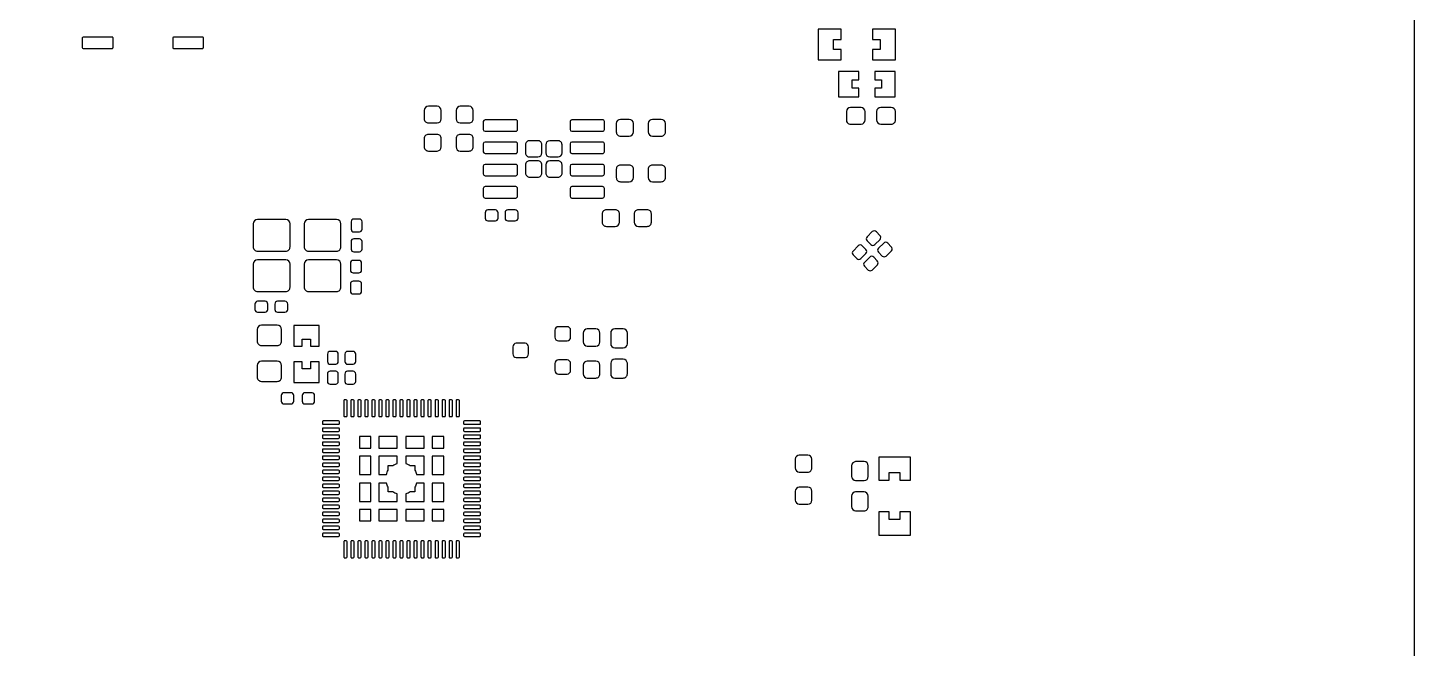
# Model space of a CAD drawing. Extents: x -72 to 103, y -93 to 77.
# Drawn here: x 1.3 to 80.3, y -7.7 to 27.7 of the extents above; entities that cross this region are included whole.
import ezdxf

# ---------------------------------------------------------------- set-up
doc = ezdxf.new("R2010")
doc.units = 0
doc.header["$MEASUREMENT"] = 0
doc.layers.get('0').update_dxf_attribs({"linetype": 'CONTINUOUS'})

msp = doc.modelspace()

# ---------------------------------------------------------------- linework, layer by layer
for points in [[(-59.655, 72.287, -0.414214), (-54.655, 77.287), (-54.655, 77.287), (75.345, 77.287), (75.345, 77.287, -0.414214), (80.345, 72.287), (80.345, 72.287), (80.345, -47.713), (80.345, -47.713, -0.414214), (75.345, -52.713), (75.345, -52.713), (-54.655, -52.713), (-54.655, -52.713, -0.414214), (-59.655, -47.713), (-59.655, -47.713), (-59.655, 72.287)], [(6.19, 27.09, 0.424969), (6.14, 27.14), (6.14, 27.14), (4.49, 27.14), (4.49, 27.14, 0.383886), (4.44, 27.09), (4.44, 27.09), (4.44, 26.54), (4.44, 26.54, 0.402219), (4.49, 26.49), (4.49, 26.49), (6.14, 26.49), (6.14, 26.49, 0.448619), (6.19, 26.54), (6.19, 26.54), (6.19, 27.09)], [(11.34, 27.09, 0.42492), (11.29, 27.14), (11.29, 27.14), (9.64, 27.14), (9.64, 27.14, 0.383929), (9.59, 27.09), (9.59, 27.09), (9.59, 26.54), (9.59, 26.54, 0.402268), (9.64, 26.49), (9.64, 26.49), (11.29, 26.49), (11.29, 26.49, 0.448563), (11.34, 26.54), (11.34, 26.54), (11.34, 27.09)], [(24.89, 22.96, 0.404233), (24.66, 23.19), (24.66, 23.19), (24.16, 23.19), (24.16, 23.19, 0.411779), (23.92, 22.96), (23.92, 22.96), (23.92, 22.48), (23.92, 22.48, 0.416643), (24.16, 22.24), (24.16, 22.24), (24.66, 22.24), (24.66, 22.24, 0.409405), (24.89, 22.48), (24.89, 22.48), (24.89, 22.96)], [(26.72, 22.96, 0.410573), (26.48, 23.19), (26.48, 23.19), (25.98, 23.19), (25.98, 23.19, 0.405759), (25.74, 22.96), (25.74, 22.96), (25.74, 22.48), (25.74, 22.48, 0.410575), (25.98, 22.24), (25.98, 22.24), (26.48, 22.24), (26.48, 22.24, 0.415427), (26.72, 22.48), (26.72, 22.48), (26.72, 22.96)], [(49.05, 22.89, 0.404227), (48.82, 23.12), (48.82, 23.12), (48.22, 23.12), (48.22, 23.12, 0.411785), (47.98, 22.89), (47.98, 22.89), (47.98, 22.41), (47.98, 22.41, 0.416648), (48.22, 22.17), (48.22, 22.17), (48.82, 22.17), (48.82, 22.17, 0.409399), (49.05, 22.41), (49.05, 22.41), (49.05, 22.89)], [(50.78, 22.89, 0.410561), (50.54, 23.12), (50.54, 23.12), (49.94, 23.12), (49.94, 23.12, 0.405771), (49.7, 22.89), (49.7, 22.89), (49.7, 22.41), (49.7, 22.41, 0.410587), (49.94, 22.17), (49.94, 22.17), (50.54, 22.17), (50.54, 22.17, 0.415415), (50.78, 22.41), (50.78, 22.41), (50.78, 22.89)], [(29.24, 22.32, 0.435446), (29.14, 22.42), (29.14, 22.42), (27.39, 22.42), (27.39, 22.42, 0.412408), (27.29, 22.32), (27.29, 22.32), (27.29, 21.87), (27.29, 21.87, 0.394686), (27.39, 21.77), (27.39, 21.77), (29.14, 21.77), (29.14, 21.77, 0.415321), (29.24, 21.87), (29.24, 21.87), (29.24, 22.32)], [(34.19, 22.32, 0.435446), (34.09, 22.42), (34.09, 22.42), (32.34, 22.42), (32.34, 22.42, 0.412408), (32.24, 22.32), (32.24, 22.32), (32.24, 21.87), (32.24, 21.87, 0.394686), (32.34, 21.77), (32.34, 21.77), (34.09, 21.77), (34.09, 21.77, 0.415321), (34.19, 21.87), (34.19, 21.87), (34.19, 22.32)], [(35.85, 22.21, 0.40457), (35.61, 22.44), (35.61, 22.44), (35.11, 22.44), (35.11, 22.44, 0.411776), (34.87, 22.21), (34.87, 22.21), (34.87, 21.73), (34.87, 21.73, 0.41664), (35.11, 21.49), (35.11, 21.49), (35.61, 21.49), (35.61, 21.49, 0.409377), (35.85, 21.73), (35.85, 21.73), (35.85, 22.21)], [(37.67, 22.21, 0.41057), (37.43, 22.44), (37.43, 22.44), (36.93, 22.44), (36.93, 22.44, 0.405762), (36.69, 22.21), (36.69, 22.21), (36.69, 21.73), (36.69, 21.73, 0.410578), (36.93, 21.49), (36.93, 21.49), (37.43, 21.49), (37.43, 21.49, 0.415424), (37.67, 21.73), (37.67, 21.73), (37.67, 22.21)], [(24.89, 21.35, 0.416769), (24.66, 21.59), (24.66, 21.59), (24.16, 21.59), (24.16, 21.59, 0.424169), (23.92, 21.35), (23.92, 21.35), (23.92, 20.88), (23.92, 20.88, 0.416646), (24.16, 20.64), (24.16, 20.64), (24.66, 20.64), (24.66, 20.64, 0.409408), (24.89, 20.88), (24.89, 20.88), (24.89, 21.35)], [(26.72, 21.35, 0.4229), (26.48, 21.59), (26.48, 21.59), (25.98, 21.59), (25.98, 21.59, 0.417837), (25.74, 21.35), (25.74, 21.35), (25.74, 20.88), (25.74, 20.88, 0.410578), (25.98, 20.64), (25.98, 20.64), (26.48, 20.64), (26.48, 20.64, 0.41543), (26.72, 20.88), (26.72, 20.88), (26.72, 21.35)], [(29.24, 21.05, 0.435314), (29.14, 21.15), (29.14, 21.15), (27.39, 21.15), (27.39, 21.15, 0.412291), (27.29, 21.05), (27.29, 21.05), (27.29, 20.6), (27.29, 20.6, 0.394797), (27.39, 20.5), (27.39, 20.5), (29.14, 20.5), (29.14, 20.5, 0.415447), (29.24, 20.6), (29.24, 20.6), (29.24, 21.05)], [(30.63, 21, 0.417888), (30.4, 21.23), (30.4, 21.23), (29.94, 21.23), (29.94, 21.23, 0.42304), (29.7, 21), (29.7, 21), (29.7, 20.53), (29.7, 20.53, 0.415299), (29.94, 20.3), (29.94, 20.3), (30.4, 20.3), (30.4, 20.3, 0.410205), (30.63, 20.53), (30.63, 20.53), (30.63, 21)], [(31.78, 21, 0.417888), (31.55, 21.23), (31.55, 21.23), (31.08, 21.23), (31.08, 21.23, 0.410211), (30.85, 21), (30.85, 21), (30.85, 20.53), (30.85, 20.53, 0.402862), (31.08, 20.3), (31.08, 20.3), (31.55, 20.3), (31.55, 20.3, 0.410205), (31.78, 20.53), (31.78, 20.53), (31.78, 21)], [(34.19, 21.05, 0.435314), (34.09, 21.15), (34.09, 21.15), (32.34, 21.15), (32.34, 21.15, 0.412291), (32.24, 21.05), (32.24, 21.05), (32.24, 20.6), (32.24, 20.6, 0.394797), (32.34, 20.5), (32.34, 20.5), (34.09, 20.5), (34.09, 20.5, 0.415447), (34.19, 20.6), (34.19, 20.6), (34.19, 21.05)], [(29.24, 19.78, 0.435325), (29.14, 19.88), (29.14, 19.88), (27.39, 19.88), (27.39, 19.88, 0.412302), (27.29, 19.78), (27.29, 19.78), (27.29, 19.33), (27.29, 19.33, 0.394787), (27.39, 19.23), (27.39, 19.23), (29.14, 19.23), (29.14, 19.23, 0.415436), (29.24, 19.33), (29.24, 19.33), (29.24, 19.78)], [(30.63, 19.85, 0.417888), (30.4, 20.08), (30.4, 20.08), (29.94, 20.08), (29.94, 20.08, 0.42304), (29.7, 19.85), (29.7, 19.85), (29.7, 19.39), (29.7, 19.39, 0.427849), (29.94, 19.15), (29.94, 19.15), (30.4, 19.15), (30.4, 19.15, 0.423037), (30.63, 19.39), (30.63, 19.39), (30.63, 19.85)], [(31.78, 19.85, 0.417888), (31.55, 20.08), (31.55, 20.08), (31.08, 20.08), (31.08, 20.08, 0.410211), (30.85, 19.85), (30.85, 19.85), (30.85, 19.39), (30.85, 19.39, 0.415302), (31.08, 19.15), (31.08, 19.15), (31.55, 19.15), (31.55, 19.15, 0.423037), (31.78, 19.39), (31.78, 19.39), (31.78, 19.85)], [(34.19, 19.78, 0.435325), (34.09, 19.88), (34.09, 19.88), (32.34, 19.88), (32.34, 19.88, 0.412302), (32.24, 19.78), (32.24, 19.78), (32.24, 19.33), (32.24, 19.33, 0.394787), (32.34, 19.23), (32.34, 19.23), (34.09, 19.23), (34.09, 19.23, 0.415436), (34.19, 19.33), (34.19, 19.33), (34.19, 19.78)], [(35.85, 19.6, 0.416584), (35.61, 19.84), (35.61, 19.84), (35.11, 19.84), (35.11, 19.84, 0.424162), (34.87, 19.6), (34.87, 19.6), (34.87, 19.13), (34.87, 19.13, 0.416644), (35.11, 18.89), (35.11, 18.89), (35.61, 18.89), (35.61, 18.89, 0.409381), (35.85, 19.13), (35.85, 19.13), (35.85, 19.6)], [(37.67, 19.6, 0.422893), (37.43, 19.84), (37.43, 19.84), (36.93, 19.84), (36.93, 19.84, 0.417837), (36.69, 19.6), (36.69, 19.6), (36.69, 19.13), (36.69, 19.13, 0.410582), (36.93, 18.89), (36.93, 18.89), (37.43, 18.89), (37.43, 18.89, 0.415428), (37.67, 19.13), (37.67, 19.13), (37.67, 19.6)], [(29.24, 18.51, 0.435345), (29.14, 18.61), (29.14, 18.61), (27.39, 18.61), (27.39, 18.61, 0.412319), (27.29, 18.51), (27.29, 18.51), (27.29, 18.06), (27.29, 18.06, 0.394771), (27.39, 17.96), (27.39, 17.96), (29.14, 17.96), (29.14, 17.96, 0.415418), (29.24, 18.06), (29.24, 18.06), (29.24, 18.51)], [(34.19, 18.51, 0.435345), (34.09, 18.61), (34.09, 18.61), (32.34, 18.61), (32.34, 18.61, 0.412319), (32.24, 18.51), (32.24, 18.51), (32.24, 18.06), (32.24, 18.06, 0.394771), (32.34, 17.96), (32.34, 17.96), (34.09, 17.96), (34.09, 17.96, 0.415418), (34.19, 18.06), (34.19, 18.06), (34.19, 18.51)], [(16.28, 16.48, 0.413622), (16.03, 16.73), (16.03, 16.73), (14.43, 16.73), (14.43, 16.73, 0.411302), (14.18, 16.48), (14.18, 16.48), (14.18, 15.18), (14.18, 15.18, 0.415963), (14.43, 14.93), (14.43, 14.93), (16.03, 14.93), (16.03, 14.93, 0.418347), (16.28, 15.18), (16.28, 15.18), (16.28, 16.48)], [(19.18, 16.48, 0.413621), (18.93, 16.73), (18.93, 16.73), (17.33, 16.73), (17.33, 16.73, 0.411299), (17.08, 16.48), (17.08, 16.48), (17.08, 15.18), (17.08, 15.18, 0.41596), (17.33, 14.93), (17.33, 14.93), (18.93, 14.93), (18.93, 14.93, 0.418346), (19.18, 15.18), (19.18, 15.18), (19.18, 16.48)], [(20.38, 16.61, 0.40462), (20.23, 16.76), (20.23, 16.76), (19.92, 16.76), (19.92, 16.76, 0.420177), (19.76, 16.61), (19.76, 16.61), (19.76, 16.18), (19.76, 16.18, 0.416265), (19.92, 16.03), (19.92, 16.03), (20.23, 16.03), (20.23, 16.03, 0.400926), (20.38, 16.18), (20.38, 16.18), (20.38, 16.61)], [(28.13, 17.12, 0.414402), (27.98, 17.28), (27.98, 17.28), (27.55, 17.28), (27.55, 17.28, 0.418287), (27.4, 17.12), (27.4, 17.12), (27.4, 16.81), (27.4, 16.81, 0.406523), (27.55, 16.66), (27.55, 16.66), (27.98, 16.66), (27.98, 16.66, 0.402771), (28.13, 16.81), (28.13, 16.81), (28.13, 17.12)], [(29.27, 17.12, 0.423527), (29.11, 17.28), (29.11, 17.28), (28.69, 17.28), (28.69, 17.28, 0.427381), (28.53, 17.12), (28.53, 17.12), (28.53, 16.81), (28.53, 16.81, 0.416279), (28.69, 16.66), (28.69, 16.66), (29.11, 16.66), (29.11, 16.66, 0.41255), (29.27, 16.81), (29.27, 16.81), (29.27, 17.12)], [(35.05, 17.05, 0.416579), (34.81, 17.29), (34.81, 17.29), (34.31, 17.29), (34.31, 17.29, 0.424176), (34.07, 17.05), (34.07, 17.05), (34.07, 16.58), (34.07, 16.58, 0.416651), (34.31, 16.34), (34.31, 16.34), (34.81, 16.34), (34.81, 16.34, 0.409371), (35.05, 16.58), (35.05, 16.58), (35.05, 17.05)], [(36.87, 17.05, 0.422898), (36.63, 17.29), (36.63, 17.29), (36.13, 17.29), (36.13, 17.29, 0.417838), (35.89, 17.05), (35.89, 17.05), (35.89, 16.58), (35.89, 16.58, 0.410578), (36.13, 16.34), (36.13, 16.34), (36.63, 16.34), (36.63, 16.34, 0.415427), (36.87, 16.58), (36.87, 16.58), (36.87, 17.05)], [(49.69, 16.03, 0.436963), (49.46, 16.04), (49.46, 16.04), (49.16, 15.74), (49.16, 15.74, 0.412079), (49.16, 15.52), (49.16, 15.52), (49.38, 15.3), (49.38, 15.3, 0.417506), (49.6, 15.3), (49.6, 15.3), (49.9, 15.6), (49.9, 15.6, 0.442411), (49.89, 15.83), (49.89, 15.83), (49.69, 16.03)], [(20.38, 15.47, 0.414328), (20.23, 15.63), (20.23, 15.63), (19.92, 15.63), (19.92, 15.63, 0.429308), (19.76, 15.47), (19.76, 15.47), (19.76, 15.05), (19.76, 15.05, 0.425433), (19.92, 14.89), (19.92, 14.89), (20.23, 14.89), (20.23, 14.89, 0.410661), (20.38, 15.05), (20.38, 15.05), (20.38, 15.47)], [(48.89, 15.23, 0.428508), (48.66, 15.24), (48.66, 15.24), (48.36, 14.93), (48.36, 14.93, 0.403857), (48.36, 14.72), (48.36, 14.72), (48.58, 14.5), (48.58, 14.5, 0.425713), (48.8, 14.5), (48.8, 14.5), (49.1, 14.8), (49.1, 14.8, 0.423919), (49.09, 15.02), (49.09, 15.02), (48.89, 15.23)], [(50.34, 15.38, 0.436963), (50.11, 15.39), (50.11, 15.39), (49.81, 15.09), (49.81, 15.09, 0.412092), (49.81, 14.87), (49.81, 14.87), (50.03, 14.65), (50.03, 14.65, 0.417502), (50.25, 14.65), (50.25, 14.65), (50.55, 14.95), (50.55, 14.95, 0.442411), (50.54, 15.18), (50.54, 15.18), (50.34, 15.38)], [(16.28, 14.18, 0.413621), (16.03, 14.43), (16.03, 14.43), (14.43, 14.43), (14.43, 14.43, 0.411301), (14.18, 14.18), (14.18, 14.18), (14.18, 12.88), (14.18, 12.88, 0.415965), (14.43, 12.63), (14.43, 12.63), (16.03, 12.63), (16.03, 12.63, 0.418349), (16.28, 12.88), (16.28, 12.88), (16.28, 14.18)], [(19.18, 14.18, 0.413619), (18.93, 14.43), (18.93, 14.43), (17.33, 14.43), (17.33, 14.43, 0.411298), (17.08, 14.18), (17.08, 14.18), (17.08, 12.88), (17.08, 12.88, 0.415962), (17.33, 12.63), (17.33, 12.63), (18.93, 12.63), (18.93, 12.63, 0.418347), (19.18, 12.88), (19.18, 12.88), (19.18, 14.18)], [(20.36, 14.24, 0.423517), (20.2, 14.4), (20.2, 14.4), (19.88, 14.4), (19.88, 14.4, 0.419691), (19.72, 14.24), (19.72, 14.24), (19.72, 13.85), (19.72, 13.85, 0.41602), (19.88, 13.69), (19.88, 13.69), (20.2, 13.69), (20.2, 13.69, 0.419766), (20.36, 13.85), (20.36, 13.85), (20.36, 14.24)], [(49.54, 14.58, 0.43122), (49.31, 14.59), (49.31, 14.59), (49.01, 14.29), (49.01, 14.29, 0.41736), (49.01, 14.07), (49.01, 14.07), (49.23, 13.85), (49.23, 13.85, 0.422933), (49.45, 13.85), (49.45, 13.85), (49.75, 14.15), (49.75, 14.15, 0.424011), (49.74, 14.37), (49.74, 14.37), (49.74, 14.38), (49.74, 14.38), (49.54, 14.58)], [(20.36, 13.05, 0.4142), (20.2, 13.21), (20.2, 13.21), (19.88, 13.21), (19.88, 13.21, 0.410572), (19.72, 13.05), (19.72, 13.05), (19.72, 12.65), (19.72, 12.65, 0.406989), (19.88, 12.49), (19.88, 12.49), (20.2, 12.49), (20.2, 12.49, 0.41054), (20.36, 12.65), (20.36, 12.65), (20.36, 13.05)], [(15.01, 11.91, 0.414402), (14.86, 12.07), (14.86, 12.07), (14.43, 12.07), (14.43, 12.07, 0.41828), (14.28, 11.91), (14.28, 11.91), (14.28, 11.6), (14.28, 11.6, 0.406521), (14.43, 11.45), (14.43, 11.45), (14.86, 11.45), (14.86, 11.45, 0.402776), (15.01, 11.6), (15.01, 11.6), (15.01, 11.91)], [(16.15, 11.91, 0.423539), (15.99, 12.07), (15.99, 12.07), (15.57, 12.07), (15.57, 12.07, 0.427363), (15.41, 11.91), (15.41, 11.91), (15.41, 11.6), (15.41, 11.6, 0.416265), (15.57, 11.45), (15.57, 11.45), (15.99, 11.45), (15.99, 11.45, 0.412566), (16.15, 11.6), (16.15, 11.6), (16.15, 11.91)], [(15.8, 10.45, 0.412445), (15.55, 10.7), (15.55, 10.7), (14.65, 10.7), (14.65, 10.7, 0.410145), (14.4, 10.45), (14.4, 10.45), (14.4, 9.8), (14.4, 9.8, 0.417139), (14.65, 9.55), (14.65, 9.55), (15.55, 9.55), (15.55, 9.55, 0.419535), (15.8, 9.8), (15.8, 9.8), (15.8, 10.45)], [(32.27, 10.42, 0.413472), (32.07, 10.62), (32.07, 10.62), (31.57, 10.62), (31.57, 10.62, 0.410578), (31.37, 10.42), (31.37, 10.42), (31.37, 10.02), (31.37, 10.02, 0.416396), (31.57, 9.82), (31.57, 9.82), (32.07, 9.82), (32.07, 9.82, 0.419391), (32.27, 10.02), (32.27, 10.02), (32.27, 10.42)], [(33.94, 10.25, 0.414204), (33.7, 10.49), (33.7, 10.49), (33.22, 10.49), (33.22, 10.49, 0.40936), (32.99, 10.25), (32.99, 10.25), (32.99, 9.75), (32.99, 9.75, 0.406961), (33.22, 9.51), (33.22, 9.51), (33.7, 9.51), (33.7, 9.51, 0.411786), (33.94, 9.75), (33.94, 9.75), (33.94, 10.25)], [(35.5, 10.25, 0.414207), (35.26, 10.49), (35.26, 10.49), (34.78, 10.49), (34.78, 10.49, 0.409363), (34.55, 10.25), (34.55, 10.25), (34.55, 9.65), (34.55, 9.65, 0.406965), (34.78, 9.41), (34.78, 9.41), (35.26, 9.41), (35.26, 9.41, 0.411791), (35.5, 9.65), (35.5, 9.65), (35.5, 10.25)], [(29.87, 9.47, 0.413463), (29.67, 9.67), (29.67, 9.67), (29.17, 9.67), (29.17, 9.67, 0.410583), (28.97, 9.47), (28.97, 9.47), (28.97, 9.07), (28.97, 9.07, 0.416405), (29.17, 8.87), (29.17, 8.87), (29.67, 8.87), (29.67, 8.87, 0.419386), (29.87, 9.07), (29.87, 9.07), (29.87, 9.47)], [(19.03, 9.06, 0.404613), (18.88, 9.21), (18.88, 9.21), (18.57, 9.21), (18.57, 9.21, 0.420174), (18.41, 9.06), (18.41, 9.06), (18.41, 8.63), (18.41, 8.63, 0.416268), (18.57, 8.48), (18.57, 8.48), (18.88, 8.48), (18.88, 8.48, 0.400924), (19.03, 8.63), (19.03, 8.63), (19.03, 9.06)], [(20.02, 9.06, 0.404613), (19.87, 9.21), (19.87, 9.21), (19.56, 9.21), (19.56, 9.21, 0.420174), (19.4, 9.06), (19.4, 9.06), (19.4, 8.63), (19.4, 8.63, 0.416268), (19.56, 8.48), (19.56, 8.48), (19.87, 8.48), (19.87, 8.48, 0.400924), (20.02, 8.63), (20.02, 8.63), (20.02, 9.06)], [(32.27, 8.52, 0.41347), (32.07, 8.72), (32.07, 8.72), (31.57, 8.72), (31.57, 8.72, 0.410576), (31.37, 8.52), (31.37, 8.52), (31.37, 8.12), (31.37, 8.12, 0.416399), (31.57, 7.92), (31.57, 7.92), (32.07, 7.92), (32.07, 7.92, 0.419394), (32.27, 8.12), (32.27, 8.12), (32.27, 8.52)], [(35.5, 8.53, 0.408179), (35.26, 8.76), (35.26, 8.76), (34.78, 8.76), (34.78, 8.76, 0.403018), (34.55, 8.53), (34.55, 8.53), (34.55, 7.93), (34.55, 7.93, 0.413001), (34.78, 7.69), (34.78, 7.69), (35.26, 7.69), (35.26, 7.69, 0.417874), (35.5, 7.93), (35.5, 7.93), (35.5, 8.53)], [(15.8, 8.4, 0.412444), (15.55, 8.65), (15.55, 8.65), (14.65, 8.65), (14.65, 8.65, 0.410144), (14.4, 8.4), (14.4, 8.4), (14.4, 7.75), (14.4, 7.75, 0.417141), (14.65, 7.5), (14.65, 7.5), (15.55, 7.5), (15.55, 7.5, 0.419537), (15.8, 7.75), (15.8, 7.75), (15.8, 8.4)], [(19.03, 7.92, 0.414324), (18.88, 8.08), (18.88, 8.08), (18.57, 8.08), (18.57, 8.08, 0.429309), (18.41, 7.92), (18.41, 7.92), (18.41, 7.5), (18.41, 7.5, 0.425438), (18.57, 7.34), (18.57, 7.34), (18.88, 7.34), (18.88, 7.34, 0.410661), (19.03, 7.5), (19.03, 7.5), (19.03, 7.92)], [(20.02, 7.92, 0.414324), (19.87, 8.08), (19.87, 8.08), (19.56, 8.08), (19.56, 8.08, 0.429309), (19.4, 7.92), (19.4, 7.92), (19.4, 7.5), (19.4, 7.5, 0.425438), (19.56, 7.34), (19.56, 7.34), (19.87, 7.34), (19.87, 7.34, 0.410661), (20.02, 7.5), (20.02, 7.5), (20.02, 7.92)], [(33.94, 8.43, 0.40818), (33.7, 8.66), (33.7, 8.66), (33.22, 8.66), (33.22, 8.66, 0.403019), (32.99, 8.43), (32.99, 8.43), (32.99, 7.93), (32.99, 7.93, 0.412995), (33.22, 7.69), (33.22, 7.69), (33.7, 7.69), (33.7, 7.69, 0.417868), (33.94, 7.93), (33.94, 7.93), (33.94, 8.43)], [(16.49, 6.69, 0.412379), (16.33, 6.85), (16.33, 6.85), (15.94, 6.85), (15.94, 6.85, 0.419661), (15.78, 6.69), (15.78, 6.69), (15.78, 6.37), (15.78, 6.37, 0.427361), (15.94, 6.21), (15.94, 6.21), (16.33, 6.21), (16.33, 6.21, 0.419757), (16.49, 6.37), (16.49, 6.37), (16.49, 6.69)], [(17.68, 6.69, 0.403402), (17.53, 6.85), (17.53, 6.85), (17.13, 6.85), (17.13, 6.85, 0.410578), (16.97, 6.69), (16.97, 6.69), (16.97, 6.37), (16.97, 6.37, 0.417878), (17.13, 6.21), (17.13, 6.21), (17.53, 6.21), (17.53, 6.21, 0.410618), (17.68, 6.37), (17.68, 6.37), (17.68, 6.69)], [(19.53, 6.4, 0.391441), (19.48, 6.45), (19.48, 6.45), (19.39, 6.45), (19.39, 6.45, 0.438313), (19.34, 6.4), (19.34, 6.4), (19.34, 5.54), (19.34, 5.54, 0.466003), (19.39, 5.49), (19.39, 5.49), (19.48, 5.49), (19.48, 5.49, 0.412343), (19.53, 5.54), (19.53, 5.54), (19.53, 6.4)], [(19.93, 6.4, 0.391441), (19.88, 6.45), (19.88, 6.45), (19.79, 6.45), (19.79, 6.45, 0.438306), (19.74, 6.4), (19.74, 6.4), (19.74, 5.54), (19.74, 5.54, 0.465994), (19.79, 5.49), (19.79, 5.49), (19.88, 5.49), (19.88, 5.49, 0.412343), (19.93, 5.54), (19.93, 5.54), (19.93, 6.4)], [(20.33, 6.4, 0.391447), (20.28, 6.45), (20.28, 6.45), (20.19, 6.45), (20.19, 6.45, 0.438306), (20.14, 6.4), (20.14, 6.4), (20.14, 5.54), (20.14, 5.54, 0.465994), (20.19, 5.49), (20.19, 5.49), (20.28, 5.49), (20.28, 5.49, 0.412351), (20.33, 5.54), (20.33, 5.54), (20.33, 6.4)], [(20.73, 6.4, 0.391434), (20.68, 6.45), (20.68, 6.45), (20.59, 6.45), (20.59, 6.45, 0.438313), (20.54, 6.4), (20.54, 6.4), (20.54, 5.54), (20.54, 5.54, 0.466003), (20.59, 5.49), (20.59, 5.49), (20.68, 5.49), (20.68, 5.49, 0.412336), (20.73, 5.54), (20.73, 5.54), (20.73, 6.4)], [(21.13, 6.4, 0.391447), (21.08, 6.45), (21.08, 6.45), (20.99, 6.45), (20.99, 6.45, 0.438298), (20.94, 6.4), (20.94, 6.4), (20.94, 5.54), (20.94, 5.54, 0.465985), (20.99, 5.49), (20.99, 5.49), (21.08, 5.49), (21.08, 5.49, 0.412351), (21.13, 5.54), (21.13, 5.54), (21.13, 6.4)], [(21.53, 6.4, 0.391447), (21.48, 6.45), (21.48, 6.45), (21.39, 6.45), (21.39, 6.45, 0.438313), (21.34, 6.4), (21.34, 6.4), (21.34, 5.54), (21.34, 5.54, 0.466003), (21.39, 5.49), (21.39, 5.49), (21.48, 5.49), (21.48, 5.49, 0.412351), (21.53, 5.54), (21.53, 5.54), (21.53, 6.4)], [(21.93, 6.4, 0.391447), (21.88, 6.45), (21.88, 6.45), (21.79, 6.45), (21.79, 6.45, 0.438298), (21.74, 6.4), (21.74, 6.4), (21.74, 5.54), (21.74, 5.54, 0.465985), (21.79, 5.49), (21.79, 5.49), (21.88, 5.49), (21.88, 5.49, 0.412351), (21.93, 5.54), (21.93, 5.54), (21.93, 6.4)], [(22.33, 6.4, 0.391434), (22.28, 6.45), (22.28, 6.45), (22.19, 6.45), (22.19, 6.45, 0.438298), (22.14, 6.4), (22.14, 6.4), (22.14, 5.54), (22.14, 5.54, 0.465985), (22.19, 5.49), (22.19, 5.49), (22.28, 5.49), (22.28, 5.49, 0.412336), (22.33, 5.54), (22.33, 5.54), (22.33, 6.4)], [(22.73, 6.4, 0.391434), (22.68, 6.45), (22.68, 6.45), (22.59, 6.45), (22.59, 6.45, 0.438313), (22.54, 6.4), (22.54, 6.4), (22.54, 5.54), (22.54, 5.54, 0.466003), (22.59, 5.49), (22.59, 5.49), (22.68, 5.49), (22.68, 5.49, 0.412336), (22.73, 5.54), (22.73, 5.54), (22.73, 6.4)], [(23.13, 6.4, 0.391447), (23.08, 6.45), (23.08, 6.45), (22.99, 6.45), (22.99, 6.45, 0.438283), (22.94, 6.4), (22.94, 6.4), (22.94, 5.54), (22.94, 5.54, 0.465968), (22.99, 5.49), (22.99, 5.49), (23.08, 5.49), (23.08, 5.49, 0.412351), (23.13, 5.54), (23.13, 5.54), (23.13, 6.4)], [(23.53, 6.4, 0.391461), (23.48, 6.45), (23.48, 6.45), (23.39, 6.45), (23.39, 6.45, 0.438298), (23.34, 6.4), (23.34, 6.4), (23.34, 5.54), (23.34, 5.54, 0.465985), (23.39, 5.49), (23.39, 5.49), (23.48, 5.49), (23.48, 5.49, 0.412366), (23.53, 5.54), (23.53, 5.54), (23.53, 6.4)], [(23.93, 6.4, 0.391447), (23.88, 6.45), (23.88, 6.45), (23.79, 6.45), (23.79, 6.45, 0.438313), (23.74, 6.4), (23.74, 6.4), (23.74, 5.54), (23.74, 5.54, 0.466003), (23.79, 5.49), (23.79, 5.49), (23.88, 5.49), (23.88, 5.49, 0.412351), (23.93, 5.54), (23.93, 5.54), (23.93, 6.4)], [(24.33, 6.4, 0.391434), (24.28, 6.45), (24.28, 6.45), (24.19, 6.45), (24.19, 6.45, 0.438298), (24.14, 6.4), (24.14, 6.4), (24.14, 5.54), (24.14, 5.54, 0.465985), (24.19, 5.49), (24.19, 5.49), (24.28, 5.49), (24.28, 5.49, 0.412336), (24.33, 5.54), (24.33, 5.54), (24.33, 6.4)], [(24.73, 6.4, 0.391447), (24.68, 6.45), (24.68, 6.45), (24.59, 6.45), (24.59, 6.45, 0.438313), (24.54, 6.4), (24.54, 6.4), (24.54, 5.54), (24.54, 5.54, 0.466003), (24.59, 5.49), (24.59, 5.49), (24.68, 5.49), (24.68, 5.49, 0.412351), (24.73, 5.54), (24.73, 5.54), (24.73, 6.4)], [(25.13, 6.4, 0.391447), (25.08, 6.45), (25.08, 6.45), (24.99, 6.45), (24.99, 6.45, 0.438283), (24.94, 6.4), (24.94, 6.4), (24.94, 5.54), (24.94, 5.54, 0.465968), (24.99, 5.49), (24.99, 5.49), (25.08, 5.49), (25.08, 5.49, 0.412351), (25.13, 5.54), (25.13, 5.54), (25.13, 6.4)], [(25.53, 6.4, 0.391447), (25.48, 6.45), (25.48, 6.45), (25.39, 6.45), (25.39, 6.45, 0.438298), (25.34, 6.4), (25.34, 6.4), (25.34, 5.54), (25.34, 5.54, 0.465985), (25.39, 5.49), (25.39, 5.49), (25.48, 5.49), (25.48, 5.49, 0.412351), (25.53, 5.54), (25.53, 5.54), (25.53, 6.4)], [(25.93, 6.4, 0.391447), (25.88, 6.45), (25.88, 6.45), (25.79, 6.45), (25.79, 6.45, 0.438313), (25.74, 6.4), (25.74, 6.4), (25.74, 5.54), (25.74, 5.54, 0.466003), (25.79, 5.49), (25.79, 5.49), (25.88, 5.49), (25.88, 5.49, 0.412351), (25.93, 5.54), (25.93, 5.54), (25.93, 6.4)], [(19.09, 5.19, 0.391875), (19.04, 5.24), (19.04, 5.24), (18.17, 5.24), (18.17, 5.24, 0.38136), (18.12, 5.19), (18.12, 5.19), (18.12, 5.1), (18.12, 5.1, 0.40176), (18.17, 5.05), (18.17, 5.05), (19.04, 5.05), (19.04, 5.05, 0.413745), (19.09, 5.1), (19.09, 5.1), (19.09, 5.19)], [(19.09, 4.79, 0.391878), (19.04, 4.84), (19.04, 4.84), (18.17, 4.84), (18.17, 4.84, 0.381363), (18.12, 4.79), (18.12, 4.79), (18.12, 4.7), (18.12, 4.7, 0.401759), (18.17, 4.65), (18.17, 4.65), (19.04, 4.65), (19.04, 4.65, 0.413744), (19.09, 4.7), (19.09, 4.7), (19.09, 4.79)], [(27.14, 5.19, 0.386594), (27.09, 5.24), (27.09, 5.24), (26.22, 5.24), (26.22, 5.24, 0.386568), (26.17, 5.19), (26.17, 5.19), (26.17, 5.1), (26.17, 5.1, 0.407691), (26.22, 5.05), (26.22, 5.05), (27.09, 5.05), (27.09, 5.05, 0.40772), (27.14, 5.1), (27.14, 5.1), (27.14, 5.19)], [(27.14, 4.79, 0.386597), (27.09, 4.84), (27.09, 4.84), (26.22, 4.84), (26.22, 4.84, 0.386571), (26.17, 4.79), (26.17, 4.79), (26.17, 4.7), (26.17, 4.7, 0.407689), (26.22, 4.65), (26.22, 4.65), (27.09, 4.65), (27.09, 4.65, 0.407719), (27.14, 4.7), (27.14, 4.7), (27.14, 4.79)], [(19.09, 4.39, 0.391862), (19.04, 4.44), (19.04, 4.44), (18.17, 4.44), (18.17, 4.44, 0.381348), (18.12, 4.39), (18.12, 4.39), (18.12, 4.3), (18.12, 4.3, 0.401771), (18.17, 4.25), (18.17, 4.25), (19.04, 4.25), (19.04, 4.25, 0.413757), (19.09, 4.3), (19.09, 4.3), (19.09, 4.39)], [(19.09, 3.99, 0.391865), (19.04, 4.04), (19.04, 4.04), (18.17, 4.04), (18.17, 4.04, 0.381351), (18.12, 3.99), (18.12, 3.99), (18.12, 3.9), (18.12, 3.9, 0.401771), (18.17, 3.85), (18.17, 3.85), (19.04, 3.85), (19.04, 3.85, 0.413757), (19.09, 3.9), (19.09, 3.9), (19.09, 3.99)], [(27.14, 4.39, 0.386581), (27.09, 4.44), (27.09, 4.44), (26.22, 4.44), (26.22, 4.44, 0.386556), (26.17, 4.39), (26.17, 4.39), (26.17, 4.3), (26.17, 4.3, 0.407703), (26.22, 4.25), (26.22, 4.25), (27.09, 4.25), (27.09, 4.25, 0.407732), (27.14, 4.3), (27.14, 4.3), (27.14, 4.39)], [(27.14, 3.99, 0.386584), (27.09, 4.04), (27.09, 4.04), (26.22, 4.04), (26.22, 4.04, 0.386559), (26.17, 3.99), (26.17, 3.99), (26.17, 3.9), (26.17, 3.9, 0.407703), (26.22, 3.85), (26.22, 3.85), (27.09, 3.85), (27.09, 3.85, 0.407732), (27.14, 3.9), (27.14, 3.9), (27.14, 3.99)], [(19.09, 3.59, 0.391868), (19.04, 3.64), (19.04, 3.64), (18.17, 3.64), (18.17, 3.64, 0.381354), (18.12, 3.59), (18.12, 3.59), (18.12, 3.5), (18.12, 3.5, 0.401767), (18.17, 3.45), (18.17, 3.45), (19.04, 3.45), (19.04, 3.45, 0.413752), (19.09, 3.5), (19.09, 3.5), (19.09, 3.59)], [(19.09, 3.19, 0.391873), (19.04, 3.24), (19.04, 3.24), (18.17, 3.24), (18.17, 3.24, 0.381358), (18.12, 3.19), (18.12, 3.19), (18.12, 3.1), (18.12, 3.1, 0.401762), (18.17, 3.05), (18.17, 3.05), (19.04, 3.05), (19.04, 3.05, 0.413747), (19.09, 3.1), (19.09, 3.1), (19.09, 3.19)], [(22.38, 3.24), (21.33, 3.24), (21.33, 3.24), (21.33, 2.19), (21.33, 2.19), (21.77, 2.19), (21.77, 2.19, -0.072635), (21.87, 2.43), (21.87, 2.43), (21.87, 2.7), (21.87, 2.7), (22.14, 2.7), (22.14, 2.7, -0.073532), (22.38, 2.81), (22.38, 2.81), (22.38, 3.24)], [(23.93, 3.24), (22.88, 3.24), (22.88, 3.24), (22.88, 2.81), (22.88, 2.81, -0.0736), (23.12, 2.7), (23.12, 2.7), (23.39, 2.7), (23.39, 2.7), (23.39, 2.43), (23.39, 2.43, -0.07007), (23.49, 2.2), (23.49, 2.2), (23.49, 2.19), (23.49, 2.19), (23.93, 2.19), (23.93, 2.19), (23.93, 3.24)], [(27.14, 3.59, 0.386587), (27.09, 3.64), (27.09, 3.64), (26.22, 3.64), (26.22, 3.64, 0.386562), (26.17, 3.59), (26.17, 3.59), (26.17, 3.5), (26.17, 3.5, 0.407698), (26.22, 3.45), (26.22, 3.45), (27.09, 3.45), (27.09, 3.45, 0.407727), (27.14, 3.5), (27.14, 3.5), (27.14, 3.59)], [(27.14, 3.19, 0.386592), (27.09, 3.24), (27.09, 3.24), (26.22, 3.24), (26.22, 3.24, 0.386567), (26.17, 3.19), (26.17, 3.19), (26.17, 3.1), (26.17, 3.1, 0.407693), (26.22, 3.05), (26.22, 3.05), (27.09, 3.05), (27.09, 3.05, 0.407722), (27.14, 3.1), (27.14, 3.1), (27.14, 3.19)], [(46.02, 3.06, 0.408177), (45.78, 3.29), (45.78, 3.29), (45.3, 3.29), (45.3, 3.29, 0.403022), (45.07, 3.06), (45.07, 3.06), (45.07, 2.56), (45.07, 2.56, 0.413003), (45.3, 2.32), (45.3, 2.32), (45.78, 2.32), (45.78, 2.32, 0.41787), (46.02, 2.56), (46.02, 2.56), (46.02, 3.06)], [(19.09, 2.79, 0.391876), (19.04, 2.84), (19.04, 2.84), (18.17, 2.84), (18.17, 2.84, 0.381361), (18.12, 2.79), (18.12, 2.79), (18.12, 2.7), (18.12, 2.7, 0.401759), (18.17, 2.65), (18.17, 2.65), (19.04, 2.65), (19.04, 2.65, 0.413744), (19.09, 2.7), (19.09, 2.7), (19.09, 2.79)], [(19.09, 2.39, 0.391879), (19.04, 2.44), (19.04, 2.44), (18.17, 2.44), (18.17, 2.44, 0.381364), (18.12, 2.39), (18.12, 2.39), (18.12, 2.3), (18.12, 2.3, 0.401756), (18.17, 2.25), (18.17, 2.25), (19.04, 2.25), (19.04, 2.25, 0.413741), (19.09, 2.3), (19.09, 2.3), (19.09, 2.39)], [(27.14, 2.79, 0.386595), (27.09, 2.84), (27.09, 2.84), (26.22, 2.84), (26.22, 2.84, 0.38657), (26.17, 2.79), (26.17, 2.79), (26.17, 2.7), (26.17, 2.7, 0.407689), (26.22, 2.65), (26.22, 2.65), (27.09, 2.65), (27.09, 2.65, 0.407719), (27.14, 2.7), (27.14, 2.7), (27.14, 2.79)], [(27.14, 2.39, 0.386598), (27.09, 2.44), (27.09, 2.44), (26.22, 2.44), (26.22, 2.44, 0.386572), (26.17, 2.39), (26.17, 2.39), (26.17, 2.3), (26.17, 2.3, 0.407687), (26.22, 2.25), (26.22, 2.25), (27.09, 2.25), (27.09, 2.25, 0.407716), (27.14, 2.3), (27.14, 2.3), (27.14, 2.39)], [(49.23, 2.68, 0.4142), (48.99, 2.92), (48.99, 2.92), (48.51, 2.92), (48.51, 2.92, 0.409368), (48.28, 2.68), (48.28, 2.68), (48.28, 2.08), (48.28, 2.08, 0.406965), (48.51, 1.84), (48.51, 1.84), (48.99, 1.84), (48.99, 1.84, 0.411779), (49.23, 2.08), (49.23, 2.08), (49.23, 2.68)], [(19.09, 1.99, 0.391863), (19.04, 2.04), (19.04, 2.04), (18.17, 2.04), (18.17, 2.04, 0.381349), (18.12, 1.99), (18.12, 1.99), (18.12, 1.9), (18.12, 1.9, 0.401771), (18.17, 1.85), (18.17, 1.85), (19.04, 1.85), (19.04, 1.85, 0.413757), (19.09, 1.9), (19.09, 1.9), (19.09, 1.99)], [(19.09, 1.59, 0.391867), (19.04, 1.64), (19.04, 1.64), (18.17, 1.64), (18.17, 1.64, 0.381353), (18.12, 1.59), (18.12, 1.59), (18.12, 1.5), (18.12, 1.5, 0.401767), (18.17, 1.45), (18.17, 1.45), (19.04, 1.45), (19.04, 1.45, 0.413753), (19.09, 1.5), (19.09, 1.5), (19.09, 1.59)], [(21.87, 1.46, -0.070057), (21.77, 1.69), (21.77, 1.69), (21.33, 1.69), (21.33, 1.69), (21.33, 0.65), (21.33, 0.65), (22.38, 0.65), (22.38, 0.65), (22.38, 1.08), (22.38, 1.08, -0.07383), (22.14, 1.19), (22.14, 1.19), (21.87, 1.19), (21.87, 1.19), (21.87, 1.46)], [(23.93, 1.69), (23.49, 1.69), (23.49, 1.69, -0.0702), (23.39, 1.46), (23.39, 1.46), (23.39, 1.19), (23.39, 1.19), (23.12, 1.19), (23.12, 1.19, -0.073898), (22.88, 1.08), (22.88, 1.08), (22.88, 0.65), (22.88, 0.65), (23.93, 0.65), (23.93, 0.65), (23.93, 1.69)], [(27.14, 1.99, 0.386583), (27.09, 2.04), (27.09, 2.04), (26.22, 2.04), (26.22, 2.04, 0.386557), (26.17, 1.99), (26.17, 1.99), (26.17, 1.9), (26.17, 1.9, 0.407703), (26.22, 1.85), (26.22, 1.85), (27.09, 1.85), (27.09, 1.85, 0.407732), (27.14, 1.9), (27.14, 1.9), (27.14, 1.99)], [(27.14, 1.59, 0.386587), (27.09, 1.64), (27.09, 1.64), (26.22, 1.64), (26.22, 1.64, 0.386561), (26.17, 1.59), (26.17, 1.59), (26.17, 1.5), (26.17, 1.5, 0.407699), (26.22, 1.45), (26.22, 1.45), (27.09, 1.45), (27.09, 1.45, 0.407728), (27.14, 1.5), (27.14, 1.5), (27.14, 1.59)], [(19.09, 1.19, 0.391871), (19.04, 1.24), (19.04, 1.24), (18.17, 1.24), (18.17, 1.24, 0.381356), (18.12, 1.19), (18.12, 1.19), (18.12, 1.1), (18.12, 1.1, 0.401764), (18.17, 1.05), (18.17, 1.05), (19.04, 1.05), (19.04, 1.05, 0.41375), (19.09, 1.1), (19.09, 1.1), (19.09, 1.19)], [(19.09, 0.79, 0.391874), (19.04, 0.84), (19.04, 0.84), (18.17, 0.84), (18.17, 0.84, 0.381359), (18.12, 0.79), (18.12, 0.79), (18.12, 0.7), (18.12, 0.7, 0.401761), (18.17, 0.65), (18.17, 0.65), (19.04, 0.65), (19.04, 0.65, 0.413746), (19.09, 0.7), (19.09, 0.7), (19.09, 0.79)], [(27.14, 1.19, 0.38659), (27.09, 1.24), (27.09, 1.24), (26.22, 1.24), (26.22, 1.24, 0.386564), (26.17, 1.19), (26.17, 1.19), (26.17, 1.1), (26.17, 1.1, 0.407695), (26.22, 1.05), (26.22, 1.05), (27.09, 1.05), (27.09, 1.05, 0.407724), (27.14, 1.1), (27.14, 1.1), (27.14, 1.19)], [(27.14, 0.79, 0.386593), (27.09, 0.84), (27.09, 0.84), (26.22, 0.84), (26.22, 0.84, 0.386568), (26.17, 0.79), (26.17, 0.79), (26.17, 0.7), (26.17, 0.7, 0.407691), (26.22, 0.65), (26.22, 0.65), (27.09, 0.65), (27.09, 0.65, 0.407721), (27.14, 0.7), (27.14, 0.7), (27.14, 0.79)], [(46.02, 1.23, 0.414205), (45.78, 1.47), (45.78, 1.47), (45.3, 1.47), (45.3, 1.47, 0.409367), (45.07, 1.23), (45.07, 1.23), (45.07, 0.73), (45.07, 0.73, 0.406967), (45.3, 0.49), (45.3, 0.49), (45.78, 0.49), (45.78, 0.49, 0.411786), (46.02, 0.73), (46.02, 0.73), (46.02, 1.23)], [(49.23, 0.96, 0.408172), (48.99, 1.19), (48.99, 1.19), (48.51, 1.19), (48.51, 1.19, 0.403023), (48.28, 0.96), (48.28, 0.96), (48.28, 0.36), (48.28, 0.36, 0.413002), (48.51, 0.12), (48.51, 0.12), (48.99, 0.12), (48.99, 0.12, 0.417863), (49.23, 0.36), (49.23, 0.36), (49.23, 0.96)], [(19.09, 0.39, 0.391878), (19.04, 0.44), (19.04, 0.44), (18.17, 0.44), (18.17, 0.44, 0.381363), (18.12, 0.39), (18.12, 0.39), (18.12, 0.3), (18.12, 0.3, 0.401757), (18.17, 0.25), (18.17, 0.25), (19.04, 0.25), (19.04, 0.25, 0.413742), (19.09, 0.3), (19.09, 0.3), (19.09, 0.39)], [(19.09, -0.01, 0.391882), (19.04, 0.04), (19.04, 0.04), (18.17, 0.04), (18.17, 0.04, 0.381366), (18.12, -0.01), (18.12, -0.01), (18.12, -0.1), (18.12, -0.1, 0.401754), (18.17, -0.15), (18.17, -0.15), (19.04, -0.15), (19.04, -0.15, 0.413738), (19.09, -0.1), (19.09, -0.1), (19.09, -0.01)], [(27.14, 0.39, 0.386597), (27.09, 0.44), (27.09, 0.44), (26.22, 0.44), (26.22, 0.44, 0.386571), (26.17, 0.39), (26.17, 0.39), (26.17, 0.3), (26.17, 0.3, 0.407688), (26.22, 0.25), (26.22, 0.25), (27.09, 0.25), (27.09, 0.25, 0.407717), (27.14, 0.3), (27.14, 0.3), (27.14, 0.39)], [(27.14, -0.01, 0.3866), (27.09, 0.04), (27.09, 0.04), (26.22, 0.04), (26.22, 0.04, 0.386575), (26.17, -0.01), (26.17, -0.01), (26.17, -0.1), (26.17, -0.1, 0.407684), (26.22, -0.15), (26.22, -0.15), (27.09, -0.15), (27.09, -0.15, 0.407713), (27.14, -0.1), (27.14, -0.1), (27.14, -0.01)], [(19.09, -0.41, 0.391865), (19.04, -0.36), (19.04, -0.36), (18.17, -0.36), (18.17, -0.36, 0.381351), (18.12, -0.41), (18.12, -0.41), (18.12, -0.5), (18.12, -0.5, 0.40177), (18.17, -0.55), (18.17, -0.55), (19.04, -0.55), (19.04, -0.55, 0.413755), (19.09, -0.5), (19.09, -0.5), (19.09, -0.41)], [(19.09, -0.81, 0.391869), (19.04, -0.76), (19.04, -0.76), (18.17, -0.76), (18.17, -0.76, 0.381355), (18.12, -0.81), (18.12, -0.81), (18.12, -0.9), (18.12, -0.9, 0.401766), (18.17, -0.95), (18.17, -0.95), (19.04, -0.95), (19.04, -0.95, 0.413751), (19.09, -0.9), (19.09, -0.9), (19.09, -0.81)], [(27.14, -0.41, 0.386585), (27.09, -0.36), (27.09, -0.36), (26.22, -0.36), (26.22, -0.36, 0.386559), (26.17, -0.41), (26.17, -0.41), (26.17, -0.5), (26.17, -0.5, 0.407701), (26.22, -0.55), (26.22, -0.55), (27.09, -0.55), (27.09, -0.55, 0.40773), (27.14, -0.5), (27.14, -0.5), (27.14, -0.41)], [(27.14, -0.81, 0.386588), (27.09, -0.76), (27.09, -0.76), (26.22, -0.76), (26.22, -0.76, 0.386563), (26.17, -0.81), (26.17, -0.81), (26.17, -0.9), (26.17, -0.9, 0.407697), (26.22, -0.95), (26.22, -0.95), (27.09, -0.95), (27.09, -0.95, 0.407726), (27.14, -0.9), (27.14, -0.9), (27.14, -0.81)], [(19.09, -1.21, 0.391873), (19.04, -1.16), (19.04, -1.16), (18.17, -1.16), (18.17, -1.16, 0.381358), (18.12, -1.21), (18.12, -1.21), (18.12, -1.3), (18.12, -1.3, 0.401763), (18.17, -1.35), (18.17, -1.35), (19.04, -1.35), (19.04, -1.35, 0.413748), (19.09, -1.3), (19.09, -1.3), (19.09, -1.21)], [(27.14, -1.21, 0.386592), (27.09, -1.16), (27.09, -1.16), (26.22, -1.16), (26.22, -1.16, 0.386566), (26.17, -1.21), (26.17, -1.21), (26.17, -1.3), (26.17, -1.3, 0.407694), (26.22, -1.35), (26.22, -1.35), (27.09, -1.35), (27.09, -1.35, 0.407723), (27.14, -1.3), (27.14, -1.3), (27.14, -1.21)], [(19.53, -1.65, 0.391448), (19.48, -1.6), (19.48, -1.6), (19.39, -1.6), (19.39, -1.6, 0.438322), (19.34, -1.65), (19.34, -1.65), (19.34, -2.51), (19.34, -2.51, 0.465992), (19.39, -2.56), (19.39, -2.56), (19.48, -2.56), (19.48, -2.56, 0.412335), (19.53, -2.51), (19.53, -2.51), (19.53, -1.65)], [(19.93, -1.65, 0.391448), (19.88, -1.6), (19.88, -1.6), (19.79, -1.6), (19.79, -1.6, 0.438315), (19.74, -1.65), (19.74, -1.65), (19.74, -2.51), (19.74, -2.51, 0.465983), (19.79, -2.56), (19.79, -2.56), (19.88, -2.56), (19.88, -2.56, 0.412335), (19.93, -2.51), (19.93, -2.51), (19.93, -1.65)], [(20.33, -1.65, 0.391454), (20.28, -1.6), (20.28, -1.6), (20.19, -1.6), (20.19, -1.6, 0.438315), (20.14, -1.65), (20.14, -1.65), (20.14, -2.51), (20.14, -2.51, 0.465983), (20.19, -2.56), (20.19, -2.56), (20.28, -2.56), (20.28, -2.56, 0.412343), (20.33, -2.51), (20.33, -2.51), (20.33, -1.65)], [(20.73, -1.65, 0.391441), (20.68, -1.6), (20.68, -1.6), (20.59, -1.6), (20.59, -1.6, 0.438322), (20.54, -1.65), (20.54, -1.65), (20.54, -2.51), (20.54, -2.51, 0.465992), (20.59, -2.56), (20.59, -2.56), (20.68, -2.56), (20.68, -2.56, 0.412328), (20.73, -2.51), (20.73, -2.51), (20.73, -1.65)], [(21.13, -1.65, 0.391454), (21.08, -1.6), (21.08, -1.6), (20.99, -1.6), (20.99, -1.6, 0.438307), (20.94, -1.65), (20.94, -1.65), (20.94, -2.51), (20.94, -2.51, 0.465974), (20.99, -2.56), (20.99, -2.56), (21.08, -2.56), (21.08, -2.56, 0.412343), (21.13, -2.51), (21.13, -2.51), (21.13, -1.65)], [(21.53, -1.65, 0.391454), (21.48, -1.6), (21.48, -1.6), (21.39, -1.6), (21.39, -1.6, 0.438322), (21.34, -1.65), (21.34, -1.65), (21.34, -2.51), (21.34, -2.51, 0.465992), (21.39, -2.56), (21.39, -2.56), (21.48, -2.56), (21.48, -2.56, 0.412343), (21.53, -2.51), (21.53, -2.51), (21.53, -1.65)], [(21.93, -1.65, 0.391454), (21.88, -1.6), (21.88, -1.6), (21.79, -1.6), (21.79, -1.6, 0.438307), (21.74, -1.65), (21.74, -1.65), (21.74, -2.51), (21.74, -2.51, 0.465974), (21.79, -2.56), (21.79, -2.56), (21.88, -2.56), (21.88, -2.56, 0.412343), (21.93, -2.51), (21.93, -2.51), (21.93, -1.65)], [(22.33, -1.65, 0.391441), (22.28, -1.6), (22.28, -1.6), (22.19, -1.6), (22.19, -1.6, 0.438307), (22.14, -1.65), (22.14, -1.65), (22.14, -2.51), (22.14, -2.51, 0.465974), (22.19, -2.56), (22.19, -2.56), (22.28, -2.56), (22.28, -2.56, 0.412328), (22.33, -2.51), (22.33, -2.51), (22.33, -1.65)], [(22.73, -1.65, 0.391441), (22.68, -1.6), (22.68, -1.6), (22.59, -1.6), (22.59, -1.6, 0.438322), (22.54, -1.65), (22.54, -1.65), (22.54, -2.51), (22.54, -2.51, 0.465992), (22.59, -2.56), (22.59, -2.56), (22.68, -2.56), (22.68, -2.56, 0.412328), (22.73, -2.51), (22.73, -2.51), (22.73, -1.65)], [(23.13, -1.65, 0.391454), (23.08, -1.6), (23.08, -1.6), (22.99, -1.6), (22.99, -1.6, 0.438292), (22.94, -1.65), (22.94, -1.65), (22.94, -2.51), (22.94, -2.51, 0.465957), (22.99, -2.56), (22.99, -2.56), (23.08, -2.56), (23.08, -2.56, 0.412343), (23.13, -2.51), (23.13, -2.51), (23.13, -1.65)], [(23.53, -1.65, 0.391468), (23.48, -1.6), (23.48, -1.6), (23.39, -1.6), (23.39, -1.6, 0.438307), (23.34, -1.65), (23.34, -1.65), (23.34, -2.51), (23.34, -2.51, 0.465974), (23.39, -2.56), (23.39, -2.56), (23.48, -2.56), (23.48, -2.56, 0.412358), (23.53, -2.51), (23.53, -2.51), (23.53, -1.65)], [(23.93, -1.65, 0.391454), (23.88, -1.6), (23.88, -1.6), (23.79, -1.6), (23.79, -1.6, 0.438322), (23.74, -1.65), (23.74, -1.65), (23.74, -2.51), (23.74, -2.51, 0.465992), (23.79, -2.56), (23.79, -2.56), (23.88, -2.56), (23.88, -2.56, 0.412343), (23.93, -2.51), (23.93, -2.51), (23.93, -1.65)], [(24.33, -1.65, 0.391441), (24.28, -1.6), (24.28, -1.6), (24.19, -1.6), (24.19, -1.6, 0.438307), (24.14, -1.65), (24.14, -1.65), (24.14, -2.51), (24.14, -2.51, 0.465974), (24.19, -2.56), (24.19, -2.56), (24.28, -2.56), (24.28, -2.56, 0.412328), (24.33, -2.51), (24.33, -2.51), (24.33, -1.65)], [(24.73, -1.65, 0.391454), (24.68, -1.6), (24.68, -1.6), (24.59, -1.6), (24.59, -1.6, 0.438322), (24.54, -1.65), (24.54, -1.65), (24.54, -2.51), (24.54, -2.51, 0.465992), (24.59, -2.56), (24.59, -2.56), (24.68, -2.56), (24.68, -2.56, 0.412343), (24.73, -2.51), (24.73, -2.51), (24.73, -1.65)], [(25.13, -1.65, 0.391454), (25.08, -1.6), (25.08, -1.6), (24.99, -1.6), (24.99, -1.6, 0.438292), (24.94, -1.65), (24.94, -1.65), (24.94, -2.51), (24.94, -2.51, 0.465957), (24.99, -2.56), (24.99, -2.56), (25.08, -2.56), (25.08, -2.56, 0.412343), (25.13, -2.51), (25.13, -2.51), (25.13, -1.65)], [(25.53, -1.65, 0.391454), (25.48, -1.6), (25.48, -1.6), (25.39, -1.6), (25.39, -1.6, 0.438307), (25.34, -1.65), (25.34, -1.65), (25.34, -2.51), (25.34, -2.51, 0.465974), (25.39, -2.56), (25.39, -2.56), (25.48, -2.56), (25.48, -2.56, 0.412343), (25.53, -2.51), (25.53, -2.51), (25.53, -1.65)], [(25.93, -1.65, 0.391454), (25.88, -1.6), (25.88, -1.6), (25.79, -1.6), (25.79, -1.6, 0.438322), (25.74, -1.65), (25.74, -1.65), (25.74, -2.51), (25.74, -2.51, 0.465992), (25.79, -2.56), (25.79, -2.56), (25.88, -2.56), (25.88, -2.56, 0.412343), (25.93, -2.51), (25.93, -2.51), (25.93, -1.65)]]:
    msp.add_lwpolyline(points, format="xyb")
for points in [[(47.68, 27.59), (46.38, 27.59), (46.38, 27.59), (46.38, 25.84), (46.38, 25.84), (47.68, 25.84), (47.68, 25.84), (47.68, 26.43), (47.68, 26.43), (47.25, 26.43), (47.25, 26.43), (47.25, 27.01), (47.25, 27.01), (47.68, 27.01), (47.68, 27.01), (47.68, 27.59)], [(50.78, 27.59), (49.48, 27.59), (49.48, 27.59), (49.48, 27.01), (49.48, 27.01), (49.91, 27.01), (49.91, 27.01), (49.91, 26.43), (49.91, 26.43), (49.48, 26.43), (49.48, 26.43), (49.48, 25.84), (49.48, 25.84), (50.78, 25.84), (50.78, 25.84), (50.78, 27.59)], [(48.7, 25.18), (47.53, 25.18), (47.53, 25.18), (47.53, 23.73), (47.53, 23.73), (48.7, 23.73), (48.7, 23.73), (48.7, 24.22), (48.7, 24.22), (48.31, 24.22), (48.31, 24.22), (48.31, 24.7), (48.31, 24.7), (48.7, 24.7), (48.7, 24.7), (48.7, 25.18)], [(50.77, 25.18), (49.6, 25.18), (49.6, 25.18), (49.6, 24.7), (49.6, 24.7), (49.99, 24.7), (49.99, 24.7), (49.99, 24.22), (49.99, 24.22), (49.6, 24.22), (49.6, 24.22), (49.6, 23.73), (49.6, 23.73), (50.77, 23.73), (50.77, 23.73), (50.77, 25.18)], [(17.94, 10.68), (16.49, 10.68), (16.49, 10.68), (16.49, 9.5), (16.49, 9.5), (16.97, 9.5), (16.97, 9.5), (16.97, 9.9), (16.97, 9.9), (17.45, 9.9), (17.45, 9.9), (17.45, 9.5), (17.45, 9.5), (17.94, 9.5), (17.94, 9.5), (17.94, 10.68)], [(17.94, 8.61), (17.45, 8.61), (17.45, 8.61), (17.45, 8.22), (17.45, 8.22), (16.97, 8.22), (16.97, 8.22), (16.97, 8.61), (16.97, 8.61), (16.49, 8.61), (16.49, 8.61), (16.49, 7.43), (16.49, 7.43), (17.94, 7.43), (17.94, 7.43), (17.94, 8.61)], [(20.89, 4.35), (20.23, 4.35), (20.23, 4.35), (20.23, 3.69), (20.23, 3.69), (20.89, 3.69), (20.89, 3.69), (20.89, 4.35)], [(22.38, 4.35), (21.33, 4.35), (21.33, 4.35), (21.33, 3.69), (21.33, 3.69), (22.38, 3.69), (22.38, 3.69), (22.38, 4.35)], [(23.93, 4.35), (22.88, 4.35), (22.88, 4.35), (22.88, 3.69), (22.88, 3.69), (23.93, 3.69), (23.93, 3.69), (23.93, 4.35)], [(25.04, 4.35), (24.38, 4.35), (24.38, 4.35), (24.38, 3.69), (24.38, 3.69), (25.04, 3.69), (25.04, 3.69), (25.04, 4.35)], [(20.89, 3.24), (20.23, 3.24), (20.23, 3.24), (20.23, 2.19), (20.23, 2.19), (20.89, 2.19), (20.89, 2.19), (20.89, 3.24)], [(25.04, 3.24), (24.38, 3.24), (24.38, 3.24), (24.38, 2.19), (24.38, 2.19), (25.04, 2.19), (25.04, 2.19), (25.04, 3.24)], [(51.63, 3.18), (49.83, 3.18), (49.83, 3.18), (49.83, 1.86), (49.83, 1.86), (50.43, 1.86), (50.43, 1.86), (50.43, 2.3), (50.43, 2.3), (51.03, 2.3), (51.03, 2.3), (51.03, 1.86), (51.03, 1.86), (51.63, 1.86), (51.63, 1.86), (51.63, 3.18)], [(20.89, 1.69), (20.23, 1.69), (20.23, 1.69), (20.23, 0.65), (20.23, 0.65), (20.89, 0.65), (20.89, 0.65), (20.89, 1.69)], [(25.04, 1.69), (24.38, 1.69), (24.38, 1.69), (24.38, 0.65), (24.38, 0.65), (25.04, 0.65), (25.04, 0.65), (25.04, 1.69)], [(20.89, 0.2), (20.23, 0.2), (20.23, 0.2), (20.23, -0.46), (20.23, -0.46), (20.89, -0.46), (20.89, -0.46), (20.89, 0.2)], [(22.38, 0.2), (21.33, 0.2), (21.33, 0.2), (21.33, -0.46), (21.33, -0.46), (22.38, -0.46), (22.38, -0.46), (22.38, 0.2)], [(23.93, 0.2), (22.88, 0.2), (22.88, 0.2), (22.88, -0.46), (22.88, -0.46), (23.93, -0.46), (23.93, -0.46), (23.93, 0.2)], [(25.04, 0.2), (24.38, 0.2), (24.38, 0.2), (24.38, -0.46), (24.38, -0.46), (25.04, -0.46), (25.04, -0.46), (25.04, 0.2)], [(51.63, 0.06), (51.03, 0.06), (51.03, 0.06), (51.03, -0.38), (51.03, -0.38), (50.43, -0.38), (50.43, -0.38), (50.43, 0.06), (50.43, 0.06), (49.83, 0.06), (49.83, 0.06), (49.83, -1.27), (49.83, -1.27), (51.63, -1.27), (51.63, -1.27), (51.63, 0.06)]]:
    msp.add_lwpolyline(points)

doc.saveas('drawing.dxf')
